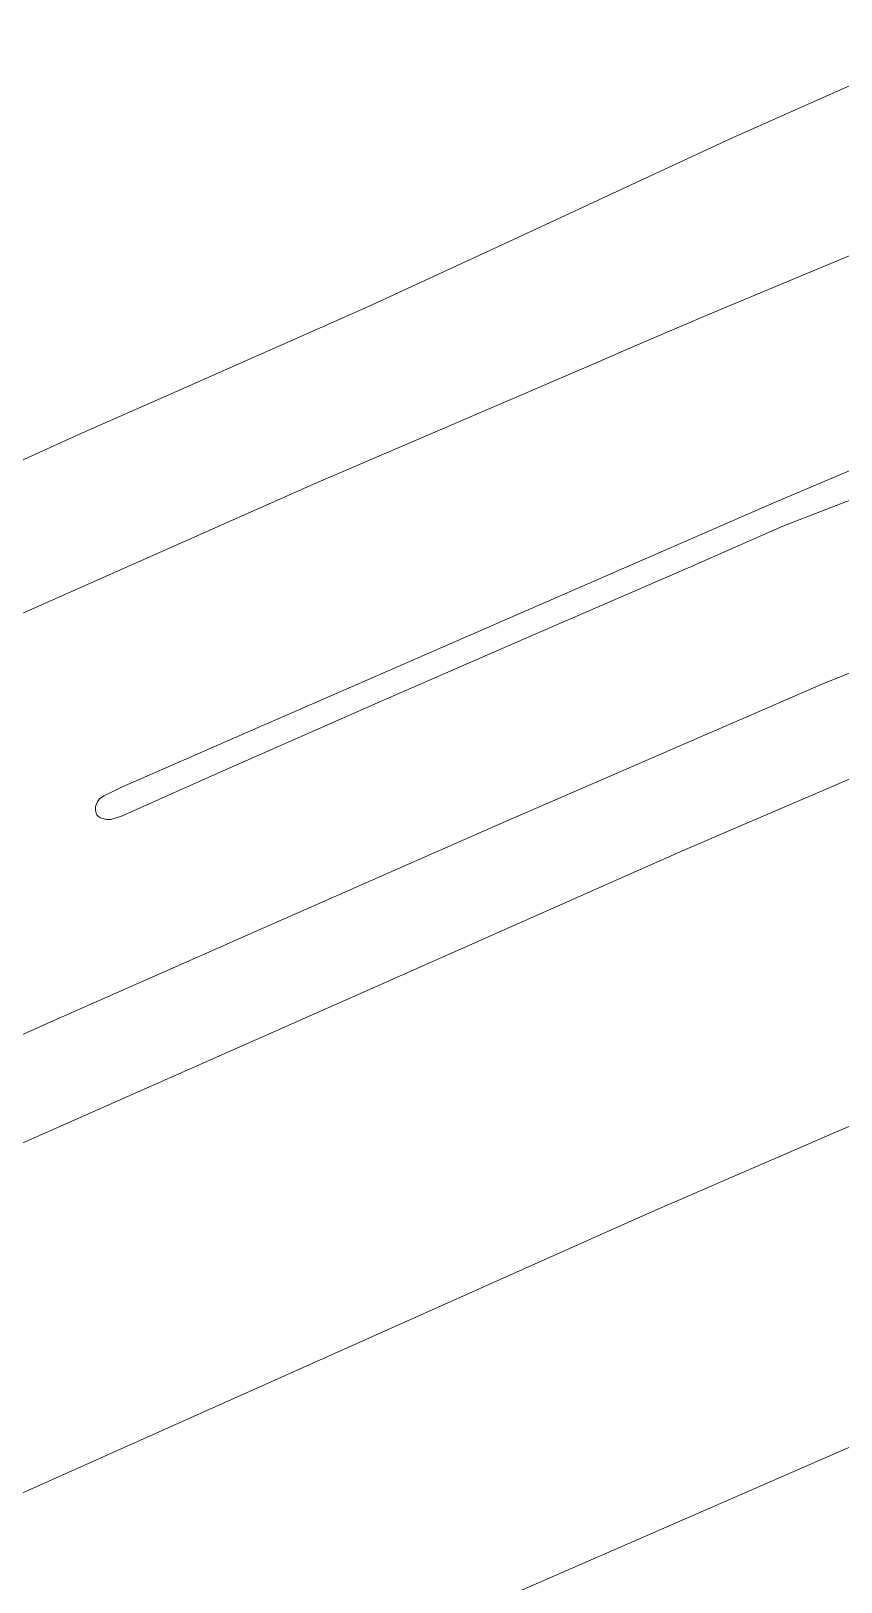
# Model space of a CAD drawing. Header units: metres. Extents: x 662613 to 666742, y 2728069 to 2732733.
# Drawn here: x 664159.1 to 664201.3, y 2729074.5 to 2729155.4 of the extents above; entities that cross this region are included whole.
import ezdxf

# ---------------------------------------------------------------- set-up
doc = ezdxf.new("R2010")
doc.units = ezdxf.units.M
doc.header["$MEASUREMENT"] = 0
doc.layers.add('Xref_DQ_MasterPlan_2024$0$DQ_PLOTS', color=252, linetype='Continuous', lineweight=15)
doc.layers.add('Xref_DQ_MasterPlan_2024$0$DQ_ROADS', color=8, linetype='Continuous', lineweight=13)

# ---------------------------------------------------------------- blocks, each defined once
blk = doc.blocks.new('Xref_DQ_MasterPlan_2024$0$DQ_Roads_')
at = {"layer": 'Xref_DQ_MasterPlan_2024$0$DQ_ROADS'}
for points in [[(664132.8835, 2729050.8113), (664172.7308, 2729068.9014), (664176.3236, 2729070.4678), (664181.0815, 2729072.5421), (664222.9129, 2729090.7799), (664226.1143, 2729083.0437), (664227.3073, 2729080.1611), (664228.3741, 2729077.5819), (664228.5776, 2729077.0902), (664229.3151, 2729075.3072), (664223.6388, 2729072.8054), (664211.9791, 2729067.8594), (664210.0018, 2729067.0206), (664208.8838, 2729066.5464), (664194.9522, 2729060.5369), (664189.63, 2729058.197), (664186.6153, 2729056.8717), (664179.8528, 2729053.8986), (664162.6333, 2729046.2112), (664156.4185, 2729043.419)], [(664202.9684, 2729122.4095), (664200.2794, 2729121.3377), (664197.2024, 2729120.0025), (664183.4139, 2729114.0191), (664170.3846, 2729108.2717), (664169.3981, 2729107.8365), (664160.1023, 2729103.736), (664159.2152, 2729103.3447), (664135.9074, 2729092.8941)], [(664156.9406, 2729096.678), (664175.5101, 2729104.8976), (664192.1924, 2729112.2817), (664193.0834, 2729112.6761), (664210.703, 2729120.2374), (664210.8529, 2729119.8772), (664217.06, 2729104.9192), (664191.3321, 2729093.7845), (664182.7574, 2729089.9537), (664155.2737, 2729077.675)], [(664157.5892, 2729124.5872), (664173.9246, 2729131.8359), (664188.3924, 2729138.0506), (664190.1068, 2729138.7871), (664194.283, 2729140.581), (664207.4208, 2729146.0599), (664215.4579, 2729149.5936), (664218.7917, 2729151.2562), (664220.8732, 2729152.9339), (664222.0942, 2729154.288), (664222.7647, 2729155.2936), (664223.1926, 2729156.1807)], [(664227.1692, 2729143.237), (664197.8584, 2729130.8348), (664170.2438, 2729118.7976), (664163.7277, 2729115.9399), (664163.2353, 2729115.7051), (664162.8631, 2729115.5233), (664162.6493, 2729115.3699), (664162.5396, 2729115.2219), (664162.4607, 2729115.0642), (664162.4392, 2729114.9756), (664162.4392, 2729114.8387), (664162.4527, 2729114.6749), (664162.497, 2729114.5432), (664162.5854, 2729114.4436), (664162.6926, 2729114.3854), (664162.8205, 2729114.3422), (664163.0161, 2729114.2989), (664163.2268, 2729114.3008), (664163.7835, 2729114.4775), (664168.6565, 2729116.6504), (664177.5704, 2729120.5669), (664184.732, 2729123.6865), (664193.3225, 2729127.4058), (664198.2894, 2729129.5938), (664202.7816, 2729131.3335)]]:
    blk.add_lwpolyline(points, dxfattribs=at)
blk = doc.blocks.new('Xref_DQ_MasterPlan_2024')
at = {"layer": 'Xref_DQ_MasterPlan_2024$0$DQ_PLOTS'}
blk.add_lwpolyline([(664218.182, 2729156.524), (664217.001, 2729155.303), (664215.977, 2729154.316), (664213.572, 2729152.805), (664212.296, 2729152.103), (664212.18, 2729152.102), (664206.639, 2729152.117, 0.036488), (664203.232, 2729151.876), (664201.921, 2729152.625), (664195.549, 2729149.792), (664183.976, 2729144.431), (664176.678, 2729141.051), (664166.408, 2729136.514), (664161.606, 2729134.393), (664152.747, 2729130.378)], format="xyb", dxfattribs=at)
blk.add_blockref('Xref_DQ_MasterPlan_2024$0$DQ_Roads_', (0, 0))

msp = doc.modelspace()

# ---------------------------------------------------------------- block references
msp.add_blockref('Xref_DQ_MasterPlan_2024', (0, 0))

doc.saveas('drawing.dxf')
